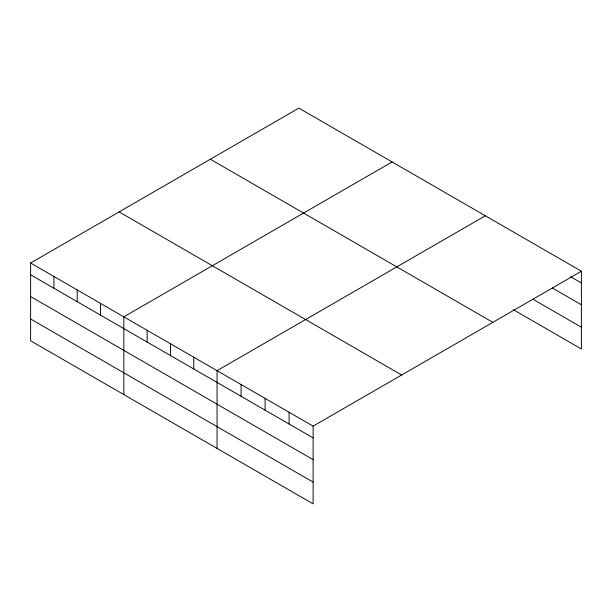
<?xml version="1.0" encoding="UTF-8"?>
<svg xmlns="http://www.w3.org/2000/svg" width="612" height="612" viewBox="0 0 612 612"><rect width="100%" height="100%" fill="white"/><g stroke="black" fill="none" stroke-linecap="round" stroke-linejoin="round"><path stroke-width="0.92" d="M513.499 309.787L581.4 348.985L581.4 271.231L298.878 108.125L30.6 263.015L30.6 340.769L313.122 503.875L313.122 426.128L30.6 263.015M392.108 161.951L123.831 316.84L123.831 394.595M485.347 215.776L217.061 370.665L217.061 448.42M313.122 426.128L581.4 271.231M570.636 276.777L581.4 282.996M552.414 288.038L581.4 304.768M533.373 299.482L581.4 327.206M210.344 159.235L492.867 322.348M119.133 211.897L401.656 375.011M30.6 274.773L313.122 437.886M30.6 296.552L313.122 459.658M30.6 318.99L313.122 482.095M289.109 412.258L289.109 424.017M265.095 398.397L265.095 410.155M241.074 384.527L241.074 396.293M193.759 357.209L193.759 368.967M170.45 343.753L170.45 355.511M147.14 330.296L147.14 342.054M100.521 303.384L100.521 315.142M77.219 289.927L77.219 301.685M53.91 276.471L53.91 288.229"/></g></svg>
